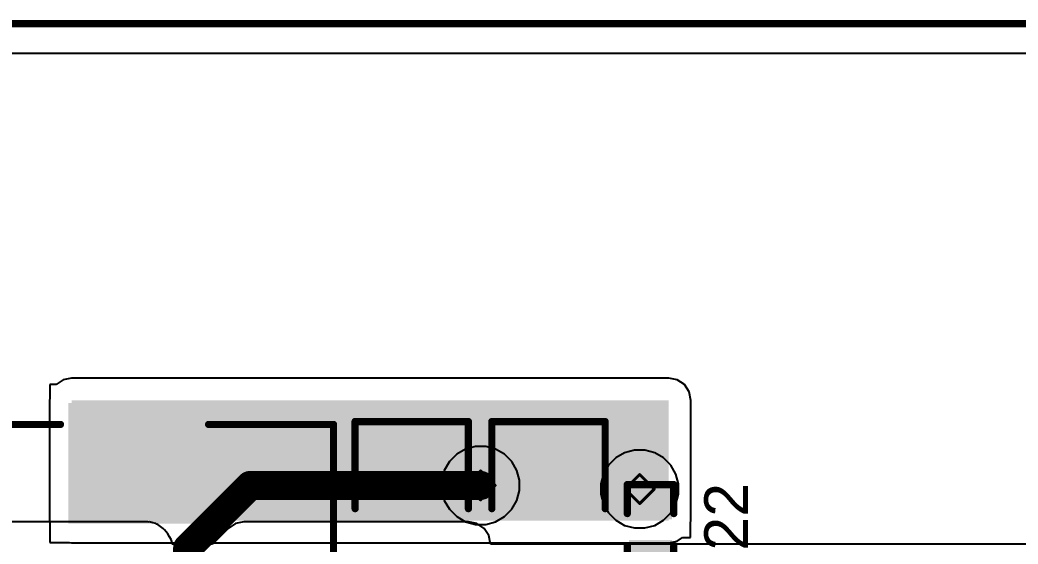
# Model space of a CAD drawing. Header units: inches. Extents: x -17.5 to 14.7, y -6.2 to 5.9.
# Drawn here: x 2.281 to 2.968, y 3.24 to 3.601 of the extents above; entities that cross this region are included whole.
import ezdxf

# ---------------------------------------------------------------- set-up
doc = ezdxf.new("R2010")
doc.units = ezdxf.units.IN
doc.header["$MEASUREMENT"] = 0
for name, color, linetype in [('Board Outline', 216, 'Continuous'), ('Bottom Layer', 5, 'Continuous'), ('Bottom Solder', 6, 'Continuous'), ('Drill Drawing', 1, 'Continuous'), ('Ground Layer', 76, 'Continuous'), ('Power Layer', 16, 'Continuous'), ('Top Layer', 1, 'Continuous'), ('Top Overlay', 2, 'Continuous'), ('Top Paste', 8, 'Continuous'), ('Top Solder', 216, 'Continuous'), ('Via Holes', 16, 'Continuous')]:
    doc.layers.add(name, color=color, linetype=linetype)
doc.styles.add('Arial', font='', dxfattribs={"height": 0.2})
doc.styles.get('Arial').set_extended_font_data('Arial')

# ---------------------------------------------------------------- blocks, each defined once
blk = doc.blocks.new('CLF7045T_2R2N_D_141')
at = {"layer": 'Top Layer'}
for points in [[(-0.15551, 0.04331), (-0.07677, 0.04331), (-0.07677, -0.04331), (-0.15551, -0.04331)], [(0.07677, 0.04331), (0.15551, 0.04331), (0.15551, -0.04331), (0.07677, -0.04331)]]:
    blk.add_hatch(color=1, dxfattribs=at).paths.add_polyline_path(points)
at = {"layer": 'Top Paste'}
for points in [[(-0.15551, 0.04331), (-0.07677, 0.04331), (-0.07677, -0.04331), (-0.15551, -0.04331)], [(0.07677, 0.04331), (0.15551, 0.04331), (0.15551, -0.04331), (0.07677, -0.04331)]]:
    blk.add_hatch(color=8, dxfattribs=at).paths.add_polyline_path(points)
at = {"layer": 'Top Solder'}
for points in [[(-0.15768, 0.04547), (-0.07461, 0.04547), (-0.07461, -0.04547), (-0.15768, -0.04547)], [(0.07461, 0.04547), (0.15768, 0.04547), (0.15768, -0.04547), (0.07461, -0.04547)]]:
    blk.add_hatch(color=216, dxfattribs=at).paths.add_polyline_path(points)
at = {"layer": 'Top Overlay'}
for points in [[(-0.143, 0.137, 0.005, 0.005, 0), (0.143, 0.137, 0.005, 0.005, 0)], [(-0.143, 0.137, 0.005, 0.005, 0), (-0.143, 0.051, 0.005, 0.005, 0)], [(0.143, 0.137, 0.005, 0.005, 0), (0.143, 0.051, 0.005, 0.005, 0)], [(-0.143, -0.051, 0.005, 0.005, 0), (-0.143, -0.137, 0.005, 0.005, 0)], [(0.143, -0.051, 0.005, 0.005, 0), (0.143, -0.137, 0.005, 0.005, 0)], [(-0.143, -0.137, 0.005, 0.005, 0), (0.143, -0.137, 0.005, 0.005, 0)]]:
    blk.add_lwpolyline(points, format="xyseb", dxfattribs=at)
for points in [[(-0.14425, 0.137, 0.0025, 0.0025, 1), (-0.14175, 0.137, 0.0025, 0.0025, 1)], [(-0.14425, 0.137, 0.0025, 0.0025, 1), (-0.14175, 0.137, 0.0025, 0.0025, 1)], [(0.14175, 0.137, 0.0025, 0.0025, 1), (0.14425, 0.137, 0.0025, 0.0025, 1)], [(0.14175, 0.137, 0.0025, 0.0025, 1), (0.14425, 0.137, 0.0025, 0.0025, 1)], [(-0.14425, 0.051, 0.0025, 0.0025, 1), (-0.14175, 0.051, 0.0025, 0.0025, 1)], [(0.14175, 0.051, 0.0025, 0.0025, 1), (0.14425, 0.051, 0.0025, 0.0025, 1)], [(-0.14425, -0.051, 0.0025, 0.0025, 1), (-0.14175, -0.051, 0.0025, 0.0025, 1)], [(0.14175, -0.051, 0.0025, 0.0025, 1), (0.14425, -0.051, 0.0025, 0.0025, 1)], [(-0.14425, -0.137, 0.0025, 0.0025, 1), (-0.14175, -0.137, 0.0025, 0.0025, 1)], [(-0.14425, -0.137, 0.0025, 0.0025, 1), (-0.14175, -0.137, 0.0025, 0.0025, 1)], [(0.14175, -0.137, 0.0025, 0.0025, 1), (0.14425, -0.137, 0.0025, 0.0025, 1)], [(0.14175, -0.137, 0.0025, 0.0025, 1), (0.14425, -0.137, 0.0025, 0.0025, 1)]]:
    blk.add_lwpolyline(points, format="xyseb", close=True, dxfattribs=at)
blk = doc.blocks.new('C___0402_197')
at = {"layer": 'Top Layer'}
for points in [[(-0.0275, -0.0125), (-0.0275, 0.0125), (-0.0095, 0.0125), (-0.0095, -0.0125)], [(0.0095, -0.0125), (0.0095, 0.0125), (0.0275, 0.0125), (0.0275, -0.0125)]]:
    blk.add_hatch(color=1, dxfattribs=at).paths.add_polyline_path(points)
at = {"layer": 'Top Paste'}
for points in [[(-0.0275, -0.0125), (-0.0275, 0.0125), (-0.0095, 0.0125), (-0.0095, -0.0125)], [(0.0095, -0.0125), (0.0095, 0.0125), (0.0275, 0.0125), (0.0275, -0.0125)]]:
    blk.add_hatch(color=8, dxfattribs=at).paths.add_polyline_path(points)
at = {"layer": 'Top Solder'}
for points in [[(-0.02986, -0.01486), (-0.02986, 0.01486), (-0.00714, 0.01486), (-0.00714, -0.01486)], [(0.00714, -0.01486), (0.00714, 0.01486), (0.02986, 0.01486), (0.02986, -0.01486)]]:
    blk.add_hatch(color=216, dxfattribs=at).paths.add_polyline_path(points)
at = {"layer": 'Top Overlay'}
for points in [[(-0.031, 0.016, 0.005, 0.005, 0), (-0.011, 0.016, 0.005, 0.005, 0)], [(-0.031, 0.016, 0.005, 0.005, 0), (-0.031, -0.016, 0.005, 0.005, 0)], [(0.011, 0.016, 0.005, 0.005, 0), (0.031, 0.016, 0.005, 0.005, 0)], [(0.031, 0.016, 0.005, 0.005, 0), (0.031, -0.016, 0.005, 0.005, 0)], [(-0.031, -0.016, 0.005, 0.005, 0), (-0.011, -0.016, 0.005, 0.005, 0)], [(0.011, -0.016, 0.005, 0.005, 0), (0.031, -0.016, 0.005, 0.005, 0)]]:
    blk.add_lwpolyline(points, format="xyseb", dxfattribs=at)
for points in [[(-0.03225, 0.016, 0.0025, 0.0025, 1), (-0.02975, 0.016, 0.0025, 0.0025, 1)], [(-0.03225, 0.016, 0.0025, 0.0025, 1), (-0.02975, 0.016, 0.0025, 0.0025, 1)], [(-0.01225, 0.016, 0.0025, 0.0025, 1), (-0.00975, 0.016, 0.0025, 0.0025, 1)], [(0.00975, 0.016, 0.0025, 0.0025, 1), (0.01225, 0.016, 0.0025, 0.0025, 1)], [(0.02975, 0.016, 0.0025, 0.0025, 1), (0.03225, 0.016, 0.0025, 0.0025, 1)], [(0.02975, 0.016, 0.0025, 0.0025, 1), (0.03225, 0.016, 0.0025, 0.0025, 1)], [(-0.03225, -0.016, 0.0025, 0.0025, 1), (-0.02975, -0.016, 0.0025, 0.0025, 1)], [(-0.03225, -0.016, 0.0025, 0.0025, 1), (-0.02975, -0.016, 0.0025, 0.0025, 1)], [(-0.01225, -0.016, 0.0025, 0.0025, 1), (-0.00975, -0.016, 0.0025, 0.0025, 1)], [(0.00975, -0.016, 0.0025, 0.0025, 1), (0.01225, -0.016, 0.0025, 0.0025, 1)], [(0.02975, -0.016, 0.0025, 0.0025, 1), (0.03225, -0.016, 0.0025, 0.0025, 1)], [(0.02975, -0.016, 0.0025, 0.0025, 1), (0.03225, -0.016, 0.0025, 0.0025, 1)]]:
    blk.add_lwpolyline(points, format="xyseb", close=True, dxfattribs=at)
blk = doc.blocks.new('C___1206_198')
at = {"layer": 'Top Layer'}
for points in [[(-0.08, 0.035), (-0.02, 0.035), (-0.02, -0.035), (-0.08, -0.035)], [(0.02, 0.035), (0.08, 0.035), (0.08, -0.035), (0.02, -0.035)]]:
    blk.add_hatch(color=1, dxfattribs=at).paths.add_polyline_path(points)
at = {"layer": 'Top Paste'}
for points in [[(-0.08, 0.035), (-0.02, 0.035), (-0.02, -0.035), (-0.08, -0.035)], [(0.02, 0.035), (0.08, 0.035), (0.08, -0.035), (0.02, -0.035)]]:
    blk.add_hatch(color=8, dxfattribs=at).paths.add_polyline_path(points)
at = {"layer": 'Top Solder'}
for points in [[(-0.084, 0.039), (-0.016, 0.039), (-0.016, -0.039), (-0.084, -0.039)], [(0.016, 0.039), (0.084, 0.039), (0.084, -0.039), (0.016, -0.039)]]:
    blk.add_hatch(color=216, dxfattribs=at).paths.add_polyline_path(points)
at = {"layer": 'Top Overlay'}
for points in [[(-0.084, 0.039, 0.005, 0.005, 0), (-0.024, 0.039, 0.005, 0.005, 0)], [(-0.084, 0.039, 0.005, 0.005, 0), (-0.084, -0.039, 0.005, 0.005, 0)], [(0.024, 0.039, 0.005, 0.005, 0), (0.084, 0.039, 0.005, 0.005, 0)], [(0.084, 0.039, 0.005, 0.005, 0), (0.084, -0.039, 0.005, 0.005, 0)], [(-0.084, -0.039, 0.005, 0.005, 0), (-0.024, -0.039, 0.005, 0.005, 0)], [(0.024, -0.039, 0.005, 0.005, 0), (0.084, -0.039, 0.005, 0.005, 0)]]:
    blk.add_lwpolyline(points, format="xyseb", dxfattribs=at)
for points in [[(-0.08525, 0.039, 0.0025, 0.0025, 1), (-0.08275, 0.039, 0.0025, 0.0025, 1)], [(-0.08525, 0.039, 0.0025, 0.0025, 1), (-0.08275, 0.039, 0.0025, 0.0025, 1)], [(-0.02525, 0.039, 0.0025, 0.0025, 1), (-0.02275, 0.039, 0.0025, 0.0025, 1)], [(0.02275, 0.039, 0.0025, 0.0025, 1), (0.02525, 0.039, 0.0025, 0.0025, 1)], [(0.08275, 0.039, 0.0025, 0.0025, 1), (0.08525, 0.039, 0.0025, 0.0025, 1)], [(0.08275, 0.039, 0.0025, 0.0025, 1), (0.08525, 0.039, 0.0025, 0.0025, 1)], [(-0.08525, -0.039, 0.0025, 0.0025, 1), (-0.08275, -0.039, 0.0025, 0.0025, 1)], [(-0.08525, -0.039, 0.0025, 0.0025, 1), (-0.08275, -0.039, 0.0025, 0.0025, 1)], [(-0.02525, -0.039, 0.0025, 0.0025, 1), (-0.02275, -0.039, 0.0025, 0.0025, 1)], [(0.02275, -0.039, 0.0025, 0.0025, 1), (0.02525, -0.039, 0.0025, 0.0025, 1)], [(0.08275, -0.039, 0.0025, 0.0025, 1), (0.08525, -0.039, 0.0025, 0.0025, 1)], [(0.08275, -0.039, 0.0025, 0.0025, 1), (0.08525, -0.039, 0.0025, 0.0025, 1)]]:
    blk.add_lwpolyline(points, format="xyseb", close=True, dxfattribs=at)
blk = doc.blocks.new('C___1206_199')
at = {"layer": 'Top Layer'}
for points in [[(-0.08, 0.035), (-0.02, 0.035), (-0.02, -0.035), (-0.08, -0.035)], [(0.02, 0.035), (0.08, 0.035), (0.08, -0.035), (0.02, -0.035)]]:
    blk.add_hatch(color=1, dxfattribs=at).paths.add_polyline_path(points)
at = {"layer": 'Top Paste'}
for points in [[(-0.08, 0.035), (-0.02, 0.035), (-0.02, -0.035), (-0.08, -0.035)], [(0.02, 0.035), (0.08, 0.035), (0.08, -0.035), (0.02, -0.035)]]:
    blk.add_hatch(color=8, dxfattribs=at).paths.add_polyline_path(points)
at = {"layer": 'Top Solder'}
for points in [[(-0.084, 0.039), (-0.016, 0.039), (-0.016, -0.039), (-0.084, -0.039)], [(0.016, 0.039), (0.084, 0.039), (0.084, -0.039), (0.016, -0.039)]]:
    blk.add_hatch(color=216, dxfattribs=at).paths.add_polyline_path(points)
at = {"layer": 'Top Overlay'}
for points in [[(-0.084, 0.039, 0.005, 0.005, 0), (-0.024, 0.039, 0.005, 0.005, 0)], [(-0.084, 0.039, 0.005, 0.005, 0), (-0.084, -0.039, 0.005, 0.005, 0)], [(0.024, 0.039, 0.005, 0.005, 0), (0.084, 0.039, 0.005, 0.005, 0)], [(0.084, 0.039, 0.005, 0.005, 0), (0.084, -0.039, 0.005, 0.005, 0)], [(-0.084, -0.039, 0.005, 0.005, 0), (-0.024, -0.039, 0.005, 0.005, 0)], [(0.024, -0.039, 0.005, 0.005, 0), (0.084, -0.039, 0.005, 0.005, 0)]]:
    blk.add_lwpolyline(points, format="xyseb", dxfattribs=at)
for points in [[(-0.08525, 0.039, 0.0025, 0.0025, 1), (-0.08275, 0.039, 0.0025, 0.0025, 1)], [(-0.08525, 0.039, 0.0025, 0.0025, 1), (-0.08275, 0.039, 0.0025, 0.0025, 1)], [(-0.02525, 0.039, 0.0025, 0.0025, 1), (-0.02275, 0.039, 0.0025, 0.0025, 1)], [(0.02275, 0.039, 0.0025, 0.0025, 1), (0.02525, 0.039, 0.0025, 0.0025, 1)], [(0.08275, 0.039, 0.0025, 0.0025, 1), (0.08525, 0.039, 0.0025, 0.0025, 1)], [(0.08275, 0.039, 0.0025, 0.0025, 1), (0.08525, 0.039, 0.0025, 0.0025, 1)], [(-0.08525, -0.039, 0.0025, 0.0025, 1), (-0.08275, -0.039, 0.0025, 0.0025, 1)], [(-0.08525, -0.039, 0.0025, 0.0025, 1), (-0.08275, -0.039, 0.0025, 0.0025, 1)], [(-0.02525, -0.039, 0.0025, 0.0025, 1), (-0.02275, -0.039, 0.0025, 0.0025, 1)], [(0.02275, -0.039, 0.0025, 0.0025, 1), (0.02525, -0.039, 0.0025, 0.0025, 1)], [(0.08275, -0.039, 0.0025, 0.0025, 1), (0.08525, -0.039, 0.0025, 0.0025, 1)], [(0.08275, -0.039, 0.0025, 0.0025, 1), (0.08525, -0.039, 0.0025, 0.0025, 1)]]:
    blk.add_lwpolyline(points, format="xyseb", close=True, dxfattribs=at)

msp = doc.modelspace()

# ---------------------------------------------------------------- hatches: boundary and pattern name
at = {"layer": 'Bottom Layer'}
h = msp.add_hatch(color=5, dxfattribs=at)
edge = h.paths.add_edge_path()
edge.add_arc((2.598, 3.28039), 0.01181, 0, 360)
h = msp.add_hatch(color=5, dxfattribs=at)
edge = h.paths.add_edge_path()
edge.add_arc((2.70752, 3.27787), 0.01181, 0, 360)
at = {"layer": 'Bottom Solder'}
h = msp.add_hatch(color=6, dxfattribs=at)
edge = h.paths.add_edge_path()
edge.add_arc((2.598, 3.28039), 0.01581, 0, 360)
h = msp.add_hatch(color=6, dxfattribs=at)
edge = h.paths.add_edge_path()
edge.add_arc((2.70752, 3.27787), 0.01581, 0, 360)
at = {"layer": 'Ground Layer'}
h = msp.add_hatch(color=76, dxfattribs=at)
edge = h.paths.add_edge_path()
edge.add_arc((2.598, 3.28039), 0.01181, 0, 360)
h = msp.add_hatch(color=76, dxfattribs=at)
edge = h.paths.add_edge_path()
edge.add_arc((2.70752, 3.27787), 0.01181, 0, 360)
at = {"layer": 'Power Layer'}
h = msp.add_hatch(color=16, dxfattribs=at)
edge = h.paths.add_edge_path()
edge.add_arc((2.598, 3.28039), 0.01181, 0, 360)
h = msp.add_hatch(color=16, dxfattribs=at)
edge = h.paths.add_edge_path()
edge.add_arc((2.70752, 3.27787), 0.01181, 0, 360)
at = {"layer": 'Top Layer'}
msp.add_hatch(color=1, dxfattribs=at).paths.add_polyline_path([(2.31643, 3.25616), (2.7275, 3.25616), (2.7275, 3.339), (2.31643, 3.339)])
h = msp.add_hatch(color=1, dxfattribs=at)
edge = h.paths.add_edge_path()
edge.add_arc((2.598, 3.28039), 0.01181, 0, 360)
h = msp.add_hatch(color=1, dxfattribs=at)
edge = h.paths.add_edge_path()
edge.add_arc((2.70752, 3.27787), 0.01181, 0, 360)
at = {"layer": 'Top Solder'}
h = msp.add_hatch(color=216, dxfattribs=at)
edge = h.paths.add_edge_path()
edge.add_arc((2.598, 3.28039), 0.01581, 0, 360)
h = msp.add_hatch(color=216, dxfattribs=at)
edge = h.paths.add_edge_path()
edge.add_arc((2.70752, 3.27787), 0.01581, 0, 360)
at = {"layer": 'Via Holes'}
h = msp.add_hatch(color=7, dxfattribs=at)
edge = h.paths.add_edge_path()
edge.add_arc((2.598, 3.28039), 0.00591, 0, 360)
h = msp.add_hatch(color=7, dxfattribs=at)
edge = h.paths.add_edge_path()
edge.add_arc((2.70752, 3.27787), 0.00591, 0, 360)

# ---------------------------------------------------------------- linework, layer by layer
at = {"layer": 'Board Outline'}
msp.add_lwpolyline([(-0.95851, 3.59858, 0.005, 0.005, 0), (3.56905, 3.59858, 0.005, 0.005, 0)], format="xyseb", dxfattribs=at)
at = {"layer": 'Bottom Layer'}
for p, q in [((-0.93812, 3.57818), (3.54866, 3.57818)), ((2.58765, 3.30538), (2.58154, 3.30185)), ((2.59447, 3.3072), (2.58765, 3.30538)), ((2.60153, 3.3072), (2.59447, 3.3072)), ((2.60835, 3.30538), (2.60153, 3.3072)), ((2.61446, 3.30185), (2.60835, 3.30538)), ((2.58154, 3.30185), (2.57655, 3.29686)), ((2.61945, 3.29686), (2.61446, 3.30185)), ((2.69106, 3.29933), (2.68607, 3.29433)), ((2.69717, 3.30285), (2.69106, 3.29933)), ((2.70399, 3.30468), (2.69717, 3.30285)), ((2.71105, 3.30468), (2.70399, 3.30468)), ((2.71787, 3.30285), (2.71105, 3.30468)), ((2.72398, 3.29933), (2.71787, 3.30285)), ((2.72898, 3.29433), (2.72398, 3.29933)), ((2.57655, 3.29686), (2.57302, 3.29074)), ((2.62298, 3.29074), (2.61945, 3.29686)), ((2.68607, 3.29433), (2.68254, 3.28822)), ((2.73251, 3.28822), (2.72898, 3.29433)), ((2.57302, 3.29074), (2.57119, 3.28392)), ((2.62481, 3.28392), (2.62298, 3.29074)), ((2.68254, 3.28822), (2.68071, 3.2814)), ((2.73433, 3.2814), (2.73251, 3.28822)), ((2.57119, 3.28392), (2.57119, 3.27686)), ((2.62481, 3.27686), (2.62481, 3.28392)), ((2.68071, 3.2814), (2.68071, 3.27434)), ((2.73433, 3.27434), (2.73433, 3.2814)), ((2.57119, 3.27686), (2.57302, 3.27004)), ((2.62298, 3.27004), (2.62481, 3.27686)), ((2.68071, 3.27434), (2.68254, 3.26752)), ((2.73251, 3.26752), (2.73433, 3.27434)), ((2.57302, 3.27004), (2.57655, 3.26393)), ((2.61945, 3.26393), (2.62298, 3.27004)), ((2.68254, 3.26752), (2.68607, 3.26141)), ((2.72898, 3.26141), (2.73251, 3.26752)), ((2.57655, 3.26393), (2.58154, 3.25894)), ((2.58154, 3.25894), (2.58765, 3.25541)), ((2.60835, 3.25541), (2.61446, 3.25894)), ((2.61446, 3.25894), (2.61945, 3.26393)), ((2.68607, 3.26141), (2.69106, 3.25642)), ((2.72398, 3.25642), (2.72898, 3.26141)), ((2.58765, 3.25541), (2.59447, 3.25358)), ((2.59447, 3.25358), (2.60153, 3.25358)), ((2.60153, 3.25358), (2.60835, 3.25541)), ((2.69106, 3.25642), (2.69717, 3.25289)), ((2.69717, 3.25289), (2.70399, 3.25106)), ((2.70399, 3.25106), (2.71105, 3.25106)), ((2.71105, 3.25106), (2.71787, 3.25289)), ((2.71787, 3.25289), (2.72398, 3.25642))]:
    msp.add_line(p, q, dxfattribs=at)
at = {"layer": 'Drill Drawing'}
for points in [[(2.588, 3.28039, 0.002, 0.002, 0), (2.598, 3.29039, 0.002, 0.002, 0)], [(2.598, 3.29039, 0.002, 0.002, 0), (2.608, 3.28039, 0.002, 0.002, 0)], [(2.69752, 3.27787, 0.002, 0.002, 0), (2.70752, 3.28787, 0.002, 0.002, 0)], [(2.70752, 3.28787, 0.002, 0.002, 0), (2.71752, 3.27787, 0.002, 0.002, 0)], [(2.588, 3.28039, 0.002, 0.002, 0), (2.598, 3.27039, 0.002, 0.002, 0)], [(2.598, 3.27039, 0.002, 0.002, 0), (2.608, 3.28039, 0.002, 0.002, 0)], [(2.69752, 3.27787, 0.002, 0.002, 0), (2.70752, 3.26787, 0.002, 0.002, 0)], [(2.70752, 3.26787, 0.002, 0.002, 0), (2.71752, 3.27787, 0.002, 0.002, 0)]]:
    msp.add_lwpolyline(points, format="xyseb", dxfattribs=at)
for points in [[(2.5975, 3.29039, 0.001, 0.001, 1), (2.5985, 3.29039, 0.001, 0.001, 1)], [(2.5975, 3.29039, 0.001, 0.001, 1), (2.5985, 3.29039, 0.001, 0.001, 1)], [(2.70702, 3.28787, 0.001, 0.001, 1), (2.70802, 3.28787, 0.001, 0.001, 1)], [(2.70702, 3.28787, 0.001, 0.001, 1), (2.70802, 3.28787, 0.001, 0.001, 1)], [(2.5875, 3.28039, 0.001, 0.001, 1), (2.5885, 3.28039, 0.001, 0.001, 1)], [(2.5875, 3.28039, 0.001, 0.001, 1), (2.5885, 3.28039, 0.001, 0.001, 1)], [(2.6075, 3.28039, 0.001, 0.001, 1), (2.6085, 3.28039, 0.001, 0.001, 1)], [(2.6075, 3.28039, 0.001, 0.001, 1), (2.6085, 3.28039, 0.001, 0.001, 1)], [(2.69702, 3.27787, 0.001, 0.001, 1), (2.69802, 3.27787, 0.001, 0.001, 1)], [(2.69702, 3.27787, 0.001, 0.001, 1), (2.69802, 3.27787, 0.001, 0.001, 1)], [(2.71702, 3.27787, 0.001, 0.001, 1), (2.71802, 3.27787, 0.001, 0.001, 1)], [(2.71702, 3.27787, 0.001, 0.001, 1), (2.71802, 3.27787, 0.001, 0.001, 1)], [(2.5975, 3.27039, 0.001, 0.001, 1), (2.5985, 3.27039, 0.001, 0.001, 1)], [(2.5975, 3.27039, 0.001, 0.001, 1), (2.5985, 3.27039, 0.001, 0.001, 1)], [(2.70702, 3.26787, 0.001, 0.001, 1), (2.70802, 3.26787, 0.001, 0.001, 1)], [(2.70702, 3.26787, 0.001, 0.001, 1), (2.70802, 3.26787, 0.001, 0.001, 1)]]:
    msp.add_lwpolyline(points, format="xyseb", close=True, dxfattribs=at)
at = {"layer": 'Ground Layer'}
for p, q in [((-0.93812, 3.57818), (3.54866, 3.57818)), ((2.58765, 3.30538), (2.58154, 3.30185)), ((2.59447, 3.3072), (2.58765, 3.30538)), ((2.60153, 3.3072), (2.59447, 3.3072)), ((2.60835, 3.30538), (2.60153, 3.3072)), ((2.61446, 3.30185), (2.60835, 3.30538)), ((2.58154, 3.30185), (2.57655, 3.29686)), ((2.61945, 3.29686), (2.61446, 3.30185)), ((2.69106, 3.29933), (2.68607, 3.29433)), ((2.69717, 3.30285), (2.69106, 3.29933)), ((2.70399, 3.30468), (2.69717, 3.30285)), ((2.71105, 3.30468), (2.70399, 3.30468)), ((2.71787, 3.30285), (2.71105, 3.30468)), ((2.72398, 3.29933), (2.71787, 3.30285)), ((2.72898, 3.29433), (2.72398, 3.29933)), ((2.57655, 3.29686), (2.57302, 3.29074)), ((2.62298, 3.29074), (2.61945, 3.29686)), ((2.68607, 3.29433), (2.68254, 3.28822)), ((2.73251, 3.28822), (2.72898, 3.29433)), ((2.57302, 3.29074), (2.57119, 3.28392)), ((2.62481, 3.28392), (2.62298, 3.29074)), ((2.68254, 3.28822), (2.68071, 3.2814)), ((2.73433, 3.2814), (2.73251, 3.28822)), ((2.57119, 3.28392), (2.57119, 3.27686)), ((2.62481, 3.27686), (2.62481, 3.28392)), ((2.68071, 3.2814), (2.68071, 3.27434)), ((2.73433, 3.27434), (2.73433, 3.2814)), ((2.57119, 3.27686), (2.57302, 3.27004)), ((2.62298, 3.27004), (2.62481, 3.27686)), ((2.68071, 3.27434), (2.68254, 3.26752)), ((2.73251, 3.26752), (2.73433, 3.27434)), ((2.57302, 3.27004), (2.57655, 3.26393)), ((2.61945, 3.26393), (2.62298, 3.27004)), ((2.68254, 3.26752), (2.68607, 3.26141)), ((2.72898, 3.26141), (2.73251, 3.26752)), ((2.57655, 3.26393), (2.58154, 3.25894)), ((2.58154, 3.25894), (2.58765, 3.25541)), ((2.60835, 3.25541), (2.61446, 3.25894)), ((2.61446, 3.25894), (2.61945, 3.26393)), ((2.68607, 3.26141), (2.69106, 3.25642)), ((2.72398, 3.25642), (2.72898, 3.26141)), ((2.58765, 3.25541), (2.59447, 3.25358)), ((2.59447, 3.25358), (2.60153, 3.25358)), ((2.60153, 3.25358), (2.60835, 3.25541)), ((2.69106, 3.25642), (2.69717, 3.25289)), ((2.69717, 3.25289), (2.70399, 3.25106)), ((2.70399, 3.25106), (2.71105, 3.25106)), ((2.71105, 3.25106), (2.71787, 3.25289)), ((2.71787, 3.25289), (2.72398, 3.25642))]:
    msp.add_line(p, q, dxfattribs=at)
at = {"layer": 'Power Layer'}
for p, q in [((-0.93812, 3.57818), (3.1, 3.57818)), ((2.36862, 3.25529), (1.38555, 3.25529)), ((2.36936, 3.25515), (2.36862, 3.25529)), ((2.37012, 3.25522), (2.36936, 3.25515)), ((2.37226, 3.25457), (2.37012, 3.25522)), ((2.37447, 3.25413), (2.37226, 3.25457)), ((2.3751, 3.25371), (2.37447, 3.25413)), ((2.37583, 3.25349), (2.3751, 3.25371)), ((2.37756, 3.25206), (2.37583, 3.25349)), ((2.37943, 3.25081), (2.37756, 3.25206)), ((2.37985, 3.25018), (2.37943, 3.25081)), ((2.42423, 3.25081), (2.41342, 3.24)), ((2.4292, 3.25413), (2.42423, 3.25081)), ((2.43505, 3.25529), (2.4292, 3.25413)), ((2.58959, 3.25529), (2.43505, 3.25529)), ((2.59544, 3.25413), (2.58959, 3.25529)), ((2.60041, 3.25081), (2.59544, 3.25413)), ((2.60372, 3.24585), (2.60041, 3.25081)), ((2.38044, 3.2497), (2.37985, 3.25018)), ((2.38264, 3.24701), (2.38044, 3.2497)), ((2.3837, 3.24503), (2.38264, 3.24701)), ((2.38495, 3.24316), (2.3837, 3.24503)), ((2.60489, 3.24), (2.60372, 3.24585)), ((2.3851, 3.24242), (2.38495, 3.24316)), ((2.38546, 3.24175), (2.3851, 3.24242)), ((2.38563, 3.24), (2.38546, 3.24175)), ((2.41342, 3.24), (2.38563, 3.24)), ((2.9872, 3.24), (2.60489, 3.24))]:
    msp.add_line(p, q, dxfattribs=at)
for points in [[(2.39631, 3.23731, 0.02, 0.02, 0), (2.43939, 3.28039, 0.02, 0.02, 0)], [(2.43939, 3.28039, 0.02, 0.02, 0), (2.598, 3.28039, 0.02, 0.02, 0)], [(2.39631, 2.86439, 0.02, 0.02, 0), (2.39631, 3.23731, 0.02, 0.02, 0)]]:
    msp.add_lwpolyline(points, format="xyseb", dxfattribs=at)
for points in [[(2.43439, 3.28039, 0.01, 0.01, 1), (2.44439, 3.28039, 0.01, 0.01, 1)], [(2.43439, 3.28039, 0.01, 0.01, 1), (2.44439, 3.28039, 0.01, 0.01, 1)], [(2.593, 3.28039, 0.01, 0.01, 1), (2.603, 3.28039, 0.01, 0.01, 1)], [(2.39131, 3.23731, 0.01, 0.01, 1), (2.40131, 3.23731, 0.01, 0.01, 1)], [(2.39131, 3.23731, 0.01, 0.01, 1), (2.40131, 3.23731, 0.01, 0.01, 1)]]:
    msp.add_lwpolyline(points, format="xyseb", close=True, dxfattribs=at)
at = {"layer": 'Top Layer'}
for p, q in [((-0.93812, 3.57818), (3.54866, 3.57818)), ((2.31643, 3.35429), (2.31057, 3.35313)), ((2.7275, 3.35429), (2.31643, 3.35429)), ((2.73335, 3.35313), (2.7275, 3.35429)), ((2.30575, 3.3499), (2.30143, 3.3499)), ((2.30143, 3.3499), (2.30143, 3.34048)), ((2.31057, 3.35313), (2.30575, 3.3499)), ((2.73831, 3.34981), (2.73335, 3.35313)), ((2.74163, 3.34485), (2.73831, 3.34981)), ((2.30143, 3.34048), (2.30113, 3.339)), ((2.74279, 3.339), (2.74163, 3.34485)), ((2.30113, 3.339), (2.30113, 3.25616)), ((2.74279, 3.25616), (2.74279, 3.339)), ((2.30113, 3.25616), (2.30143, 3.25469)), ((2.30143, 3.25469), (2.30143, 3.24116)), ((2.7425, 3.25469), (2.74279, 3.25616)), ((2.7425, 3.2445), (2.7425, 3.25469)), ((2.73335, 3.24203), (2.73704, 3.2445)), ((2.73704, 3.2445), (2.7425, 3.2445)), ((2.30143, 3.24116), (2.31495, 3.24116)), ((2.31495, 3.24116), (2.31643, 3.24087)), ((2.31643, 3.24087), (2.7275, 3.24087)), ((2.7275, 3.24087), (2.73335, 3.24203))]:
    msp.add_line(p, q, dxfattribs=at)

# ---------------------------------------------------------------- block references
at = {"rotation": 90}
for name, p in [('CLF7045T_2R2N_D_141', (2.35973, 3.17939)), ('C___1206_198', (2.55059, 3.24039)), ('C___1206_199', (2.64473, 3.24039)), ('C___0402_197', (2.715, 3.25))]:
    msp.add_blockref(name, p, dxfattribs=at)

# ---------------------------------------------------------------- texts
at = {"layer": 'Top Overlay', "style": 'Arial'}
msp.add_text('C22', height=0.03, rotation=90, dxfattribs=at).set_placement((2.782, 3.20521))

doc.saveas('drawing.dxf')
